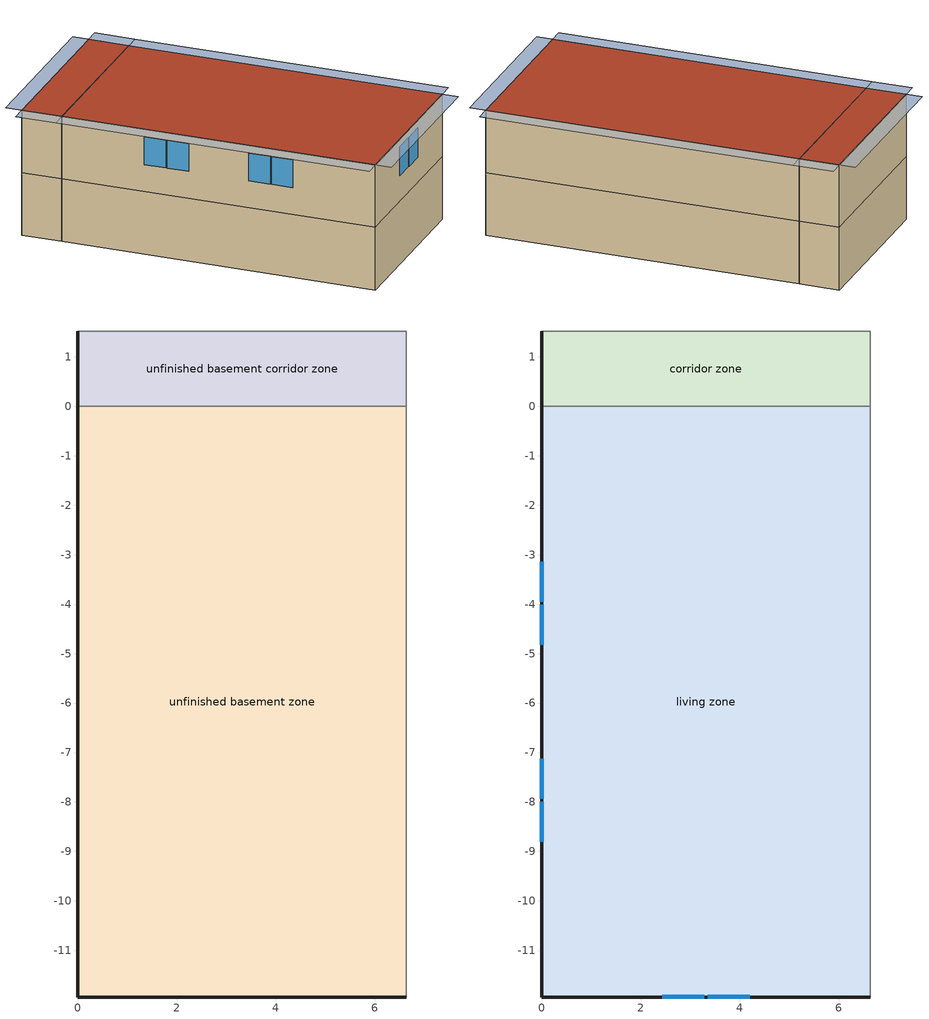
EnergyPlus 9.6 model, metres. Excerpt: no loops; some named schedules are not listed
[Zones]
unfinished basement corridor zone
 floor foundation (FloorFndGrndUnfinB): 0,0 0,1.52 6.64,1.52 6.64,0 z-2.44
 wall foundation (WallFndGrndUnfinB): 0,1.52 0,0 z-2.44:0
 wall adiabatic (WallFndGrndUnfinB): 6.64,0 6.64,1.52 0,1.52 z-2.44:0
 wall to unfinished basement zone (WallIntUnfinUninsUnfin Reversed): 0,0 6.64,0 z-2.44:0
unfinished basement zone
 floor foundation (FloorFndGrndUnfinB 1): 0,-11.94 0,0 6.64,0 6.64,-11.94 z-2.44
 wall foundation (WallFndGrndUnfinB 1): 0,0 0,-11.94 6.64,-11.94 z-2.44:0
 wall adiabatic (WallFndGrndUnfinB 1): 6.64,-11.94 6.64,0 z-2.44:0
corridor zone
 floor to unfinished basement corridor zone (FloorUnfinUninsUnfin): 0,0 0,1.52 6.64,1.52 6.64,0 z0
 wall outside (WallExtUninsUnfin): 0,1.52 0,0 z0:2.44
 wall adiabatic (WallIntUnfinUninsUnfin): 0,0 6.64,0 6.64,1.52 0,1.52 z0:2.44
 roof outside (RoofUnfinUninsExt 1): 6.64,0 6.64,1.52 0,1.52 0,0 z2.44
living zone
 floor to unfinished basement zone (FloorUnfinBInsFin Reversed): 0,-11.94 0,0 6.64,0 6.64,-11.94 z0
 wall outside (WallExtInsFin): 0,0 0,-11.94 6.64,-11.94 z0:2.44
 wall adiabatic (WallIntFinUninsFin): 6.64,-11.94 6.64,0 0,0 z0:2.44
 window (WindowConstruction): 0,-3.14 0,-3.95 / 0,-4.01 0,-4.82 / 0,-7.12 0,-7.93 / 0,-7.99 0,-8.8 z1.05:2.13; 2.43,-11.94 3.29,-11.94 / 3.35,-11.94 4.2,-11.94 z1:2.13
 roof outside (RoofFinInsExt): 6.64,-11.94 6.64,0 0,0 0,-11.94 z2.44
shading: 0,-3.14 0,-3.95 / 0,-4.01 0,-4.82 / 0,-7.12 0,-7.93 / 0,-7.99 0,-8.8 z1.05:2.13; 2.43,-11.94 3.29,-11.94 / 3.35,-11.94 4.2,-11.94 z1:2.13; 7.24,0 7.24,1.52 6.64,1.52 6.64,0 z2.44; 6.64,2.13 0,2.13 0,1.52 6.64,1.52 z2.44; -0.61,1.52 -0.61,0 0,0 0,1.52 z2.44; 0,-12.55 6.64,-12.55 6.64,-11.94 0,-11.94 z2.44; 7.24,-11.94 7.24,0 6.64,0 6.64,-11.94 z2.44; -0.61,0 -0.61,-11.94 0,-11.94 0,0 z2.44
[Building]
Building 1: North Axis {deg}=0; Terrain=Suburbs
[Site:Location]
Denver-Aurora-Buckley AFB: Latitude {deg}=39.72; Longitude {deg}=-104.75; Time Zone {hr}=-7; Elevation {m}=1726
[Site:GroundTemperature:Deep]
7.70297, 7.70297, 7.70297, 7.70297, 7.70297, 7.70297, 7.70297, 7.70297, 7.70297, 7.70297, 7.70297, 7.70297
[Site:WaterMainsTemperature]
Calculation Method=Correlation; Annual Average Outdoor Air Temperature {C}=7.70297; Maximum Difference In Monthly Average Outdoor Air Temperatures {deltaC}=25.2455
[Material] Roughness=Rough
Name | Thickness {m} | Conductivity {W/m-K} | Density {kg/m3} | Specific Heat {J/kg-K} | Thermal Absorptance | Solar Absorptance | Visible Absorptance
Composition Shingles | 0.009525 | 0.162714 | 1121.4 | 1465.45 | 0.91 | 0.85 | 0.85
Concrete 4.0 in. | 0.1016 | 1.803125 | 2242.8 | 837.4 | 0.9 | 0.7 | 0.7
Concrete 8.0 in. | 0.2032 | 1.803125 | 2242.8 | 837.4 | 0.9 | 0.7 | 0.7
Drywall 0.5 in. | 0.0127 | 0.160291 | 801 | 837.4 | 0.9 | 0.5 | 0.1
Floor Covering | 0.0127 | 0.0433444 | 54.468 | 1339.84 | 0.9 | 0.9 | 0.7
FloorFinStudAndAirFloor | 0.1397 | 0.606274 | 67.691 | 1210.98 | 0.82 | 0.3 | 0.3
FloorIns | 0.23495 | 2.59817 | 67.691 | 1210.98 | 0.82 | 0.3 | 0.3
res furniture material unfinished basement corridor space | 0.1524 | 0.115458 | 640.8 | 1214.23 | 0.9 | 0.6 | 0.1
RoofIns | 0.23495 | 0.0489064 | 78.34581 | 1123.46 | 0.91 | 0.85 | 0.91
RoofSheathing | 0.01905 | 0.115458 | 512.64 | 1214.23 | 0.82 | 0.3 | 0.3
RoofStudAndAirRoof 1 | 0.23495 | 9.59352 | 37.0049 | 1207.88 | 0.91 | 0.85 | 0.91
WallSheathing | 0.0127 | 0.115458 | 512.64 | 1214.23 | 0.82 | 0.3 | 0.3
WallStudAndCavity | 0.0889 | 0.329206 | 129.063 | 1212.76 | 0.92 | 0.75 | 0.92
WallStudAndCavity 1 | 0.0889 | 0.384544 | 83.0341 | 1211.67 | 0.92 | 0.75 | 0.92
WallStudAndCavity 2 | 0.0889 | 0.386319 | 83.0341 | 1211.67 | 0.92 | 0.75 | 0.92
WallStudAndCavity 3 | 0.0889 | 0.391446 | 83.0341 | 1211.67 | 0.92 | 0.75 | 0.92
WallStudAndCavity 4 | 0.0889 | 0.397942 | 83.0341 | 1211.67 | 0.82 | 0.3 | 0.3
Wood Floor | 0.015875 | 0.115458 | 544.68 | 1214.23 | 0.9 | 0.7 | 0.7
Wood&#44 Medium/Dark | 0.0254 | 0.102417 | 544.68 | 1172.36 | 0.92 | 0.75 | 0.75
[WindowMaterial:SimpleGlazingSystem]
WindowMaterial: U-Factor {W/m2-K}=4.76952; Solar Heat Gain Coefficient=0.63
[Construction]
FloorFndGrndUnfinB; FloorFndGrndUnfinB 1: Concrete 4.0 in.
FloorUnfinBInsFin Reversed: Floor Covering, Wood Floor, RoofSheathing, FloorIns
FloorUnfinUninsUnfin: FloorFinStudAndAirFloor, RoofSheathing
res furniture construction living space; res furniture construction unfinished basement corridor space; res furniture construction unfinished basement space: res furniture material unfinished basement corridor space
RoofFinInsExt: Composition Shingles, RoofSheathing, RoofIns, Drywall 0.5 in.
RoofUnfinUninsExt 1: Composition Shingles, RoofSheathing, RoofStudAndAirRoof 1
WallExtInsFin: Wood&#44 Medium/Dark, WallSheathing, WallStudAndCavity, Drywall 0.5 in.
WallExtUninsUnfin: Wood&#44 Medium/Dark, WallSheathing, WallStudAndCavity 1
WallFndGrndUnfinB; WallFndGrndUnfinB 1: Concrete 8.0 in., Drywall 0.5 in.
WallIntFinUninsFin: Wood&#44 Medium/Dark, WallStudAndCavity 2, Drywall 0.5 in.
WallIntFinUninsFin 1: WallStudAndCavity 4, Drywall 0.5 in.
WallIntUnfinUninsUnfin: Wood&#44 Medium/Dark, WallStudAndCavity 3
WallIntUnfinUninsUnfin Reversed: WallStudAndCavity 3, Wood&#44 Medium/Dark
WindowConstruction: WindowMaterial
[Zone] Multiplier=1; Part of Total Floor Area=Yes
corridor zone; living zone; unfinished basement corridor zone; unfinished basement zone
[InternalMass]
Name | Construction | Zone or ZoneList | Surface Area {m2}
living space Partition | WallIntFinUninsFin 1 | living zone | 79.2463
res furniture mass living space | res furniture construction living space | living zone | 31.6985
res furniture mass unfinished basement corridor space | res furniture construction unfinished basement corridor space | unfinished basement corridor zone | 4.04481
res furniture mass unfinished basement space | res furniture construction unfinished basement space | unfinished basement zone | 31.6985
[Foundation:Kiva] Wall Height Above Grade {m}=0.2032; Wall Depth Below Slab {m}=0.2032
Foundation Kiva 1; Foundation Kiva 2
[Foundation:Kiva:Settings]
Soil Conductivity {W/m-K}=1.731; Soil Density {kg/m3}=1842.3; Soil Specific Heat {J/kg-K}=418.7; Ground Solar Absorptivity=0.9; Ground Thermal Absorptivity=0.9; Ground Surface Roughness {m}=0.03; Far-Field Width {m}=40; Deep-Ground Boundary Condition=ZeroFlux; Deep-Ground Depth {m}=40; Minimum Cell Dimension {m}=0.02; Maximum Cell Growth Coefficient=1.5; Simulation Timestep=Hourly
[SurfaceProperty:ExposedFoundationPerimeter] Exposed Perimeter Calculation Method=TotalExposedPerimeter
Name | Total Exposed Perimeter {m}
Surface 13 | 1.524
Surface 19 | 18.5785
[People]
res occupants|living space: Zone or ZoneList or Space or SpaceList=living zone; Number of People Schedule=occupants; Number of People Calculation Method=People; Number of People=2; Fraction Radiant=0.319734; Sensible Heat Fraction=0.573; Activity Level Schedule=res occupants activity schedule; Carbon Dioxide Generation Rate {m3/s-W}=0; Enable ASHRAE 55 Comfort Warnings=No; Mean Radiant Temperature Calculation Type=ZoneAveraged
[Lights]
res lighting interior living space: Zone or ZoneList or Space or SpaceList=living zone; Schedule=lighting_interior; Design Level Calculation Method=LightingLevel; Lighting Level {W}=168.238; Return Air Fraction=0; Fraction Radiant=0.6; Fraction Visible=0.2; Fraction Replaceable=1
[ElectricEquipment] Zone or ZoneList or Space or SpaceList=living zone; Design Level Calculation Method=EquipmentLevel
Name | Schedule | Design Level {W} | Fraction Latent | Fraction Radiant | Fraction Lost
res cd electric | clothes_dryer | 4472.76 | 0.05 | 0.09 | 0.8
res ceil fan | ceiling_fan | 0 | 0 | 0.558 | 0
res cw | clothes_washer_power | 272.207 | 0 | 0.48 | 0.2
res infil_1 bath fan; res infil_1 house fan; res infil_1 range fan | Always On Discrete | 0 | 0 | 0 | 1
res misc plug loads|living space | plug_loads | 380.027 | 0.021 | 0.558 | 0.049
res range electric | cooking_range | 980.785 | 0.3 | 0.24 | 0.3
res refrig | res refrig schedule | 65.0889 | 0 | 0 | 0
[OtherEquipment] Fuel Type=None; Zone or ZoneList or Space or SpaceList=living zone; Design Level Calculation Method=EquipmentLevel; Fraction Radiant=0; Fraction Lost=0
Name | Schedule | Design Level {W} | Fraction Latent
res bath | baths | 2342.95 | 0
res hot water distribution | showers | 2465.33 | 0
res shower | showers | 1517.43 | 0.487079
res sink | sinks | 263.443 | 0.311852
[ZoneInfiltration:DesignFlowRate] Schedule=Always On Discrete
Name | Zone or ZoneList | Design Flow Rate Calculation Method | Design Flow Rate {m3/s} | Air Changes per Hour {1/hr} | Constant Term Coefficient | Temperature Term Coefficient | Velocity Term Coefficient | Velocity Squared Term Coefficient
res infil_1 flow; res nv_1 flow | living zone | Flow/Zone | 0
res infil|unfinished basement corridor space | unfinished basement corridor zone | AirChanges/Hour |  | 0.1 | 1 | 0 | 0 | 0
res infil|unfinished basement space | unfinished basement zone | AirChanges/Hour |  | 0.1 | 1 | 0 | 0 | 0
[Exterior:Lights]
res lighting exterior: Schedule=lighting_exterior; Design Level {W}=8.72005
[ZoneControl:Thermostat]
living zone Thermostat: Zone or ZoneList=living zone; Control Type Schedule=living zone Thermostat Schedule; Control 1=living zone temperature setpoint; Temperature Difference Between Cutout And Setpoint {deltaC}=0
[ThermostatSetpoint:DualSetpoint]
living zone temperature setpoint: Heating Setpoint Temperature Schedule=heating_sch; Cooling Setpoint Temperature Schedule=cooling_sch
[ZoneHVAC:Baseboard:Convective:Electric]
res bb living zone convective electric: Availability Schedule=Always On Discrete; Heating Design Capacity {W}=9779.92; Efficiency=1
[Zone equipment]
living zone: res bb living zone convective electric
[EnergyManagementSystem:Sensor]
Name | Output:Variable or Output:Meter Index Key | Output:Variable or Output:Meter
res_af_1_tin_s | living zone | Zone Mean Air Temperature
res_af_1_tt_s | living zone | Zone Outdoor Air Drybulb Temperature
res_af_vw_s |  | Site Wind Speed
res_infil_1_bath_sch_s | res mv_1 bath exhaust schedule | Schedule Value
res_infil_1_dryer_sch_s | clothes_dryer_exhaust | Schedule Value
res_infil_1_range_sch_s | res mv_1 range exhaust schedule | Schedule Value
res_infil_1_wh_sch_s | Always On Discrete | Schedule Value
res_nv_1_nva_s | res nv_1 avail schedule | Schedule Value
res_nv_1_sp_s | res nv_1 temp schedule | Schedule Value
res_nv_pb_s |  | Site Outdoor Air Barometric Pressure
res_nv_wt_s |  | Site Outdoor Air Humidity Ratio
res_shower_mixsp | fixtures temperature schedule | Schedule Value
[EnergyManagementSystem:Actuator]
Name | Actuated Component Unique | Actuated Component Type | Actuated Component Control Type
res_infil_1_bath_fan_act | res infil_1 bath fan | ElectricEquipment | Electricity Rate
res_infil_1_flow_act | res infil_1 flow | Zone Infiltration | Air Exchange Flow Rate
res_infil_1_house_fan_act | res infil_1 house fan | ElectricEquipment | Electricity Rate
res_infil_1_range_fan_act | res infil_1 range fan | ElectricEquipment | Electricity Rate
res_nv_1_flow_act | res nv_1 flow | Zone Infiltration | Air Exchange Flow Rate
[EnergyManagementSystem:ProgramCallingManager]
res af_1 program calling manager: BeginTimestepBeforePredictor; res_infil_1_program; res_nv_1_program
res shower sag: EndOfSystemTimestepAfterHVACReporting; res_shower_sag
[EnergyManagementSystem:Program]
res_infil_1_program: Set p_m = 0.14; Set p_s = 0.22; Set s_m = 270; Set s_s = 370; Set z_m = 9.99744; Set z_s = 2.4384; Set f_t = (((s_m/z_m)^p_m)*((z_s/s_s)^p_s)); Set Tdiff = res_af_1_tin_s-res_af_1_tt_s; Set dT = @Abs Tdiff; Set c = 0.1044; Set Cs = 0.0605; Set Cw = 0.1496; Set n = 0.65; Set sft = (f_t*0.7000000000000001); Set temp1 = ((c*Cw)*((sft*res_af_vw_s)^(2*n)))^2; Set Qn = (((c*Cs*(dT^n))^2)+temp1)^0.5; Set Tdiff = res_af_1_tin_s-res_af_1_tt_s; Set QWHV = res_infil_1_wh_sch_s*0.0; Set Qrange = res_infil_1_range_sch_s*0.0472; Set Qdryer = res_infil_1_dryer_sch_s*0.0472; Set Qbath = res_infil_1_bath_sch_s*0.0236; Set QductsOut = 0; Set QductsIn = 0; Set Qout = Qrange+Qbath+Qdryer+QductsOut; Set Qin = QWHV+QductsIn; Set faneff_wh = 1; Set res_infil_1_house_fan_act = (QWHV*300)/faneff_wh*0; Set faneff_sp = 0.4719474432000001; Set res_infil_1_range_fan_act = (Qrange*300)/faneff_sp; Set res_infil_1_bath_fan_act = (Qbath*300)/faneff_sp; Set Qfan = (@Max Qout Qin); If Qfan > 0; Set Qavg = ((Qout + Qin) / 2.0); If ((@Abs (Qout - Qavg)) / Qavg) <= 0.1; Set phi = 1; Else; Set phi = (Qn / (Qn + Qfan)); EndIf; Set Qinf_adj = phi * Qn; Else; Set Qinf_adj = Qn; EndIf; Set res_infil_1_flow_act = Qfan + Qinf_adj
res_nv_1_program: Set Tdiff = res_af_1_tin_s-res_af_1_tt_s; Set dT = (@Abs Tdiff); Set pt = (@RhFnTdbWPb res_af_1_tt_s res_nv_wt_s res_nv_pb_s); Set NVA = 2152.7452452146945; Set Cs = 8.963020389461627e-05; Set Cw = 6.158219665777789e-05; Set MNV = 1.0735231174656006; Set MHR = 0.0115; Set MRH = 0.7; Set temp1 = (res_nv_1_nva_s*NVA); Set SGNV = temp1*((((Cs*dT)+(Cw*(res_af_vw_s^2)))^0.5)/1000); If (res_nv_wt_s<MHR) && (pt<MRH) && (res_af_1_tin_s>res_nv_1_sp_s); Set temp2 = (res_af_1_tin_s-res_nv_1_sp_s); Set NVadj1 = temp2/(res_af_1_tin_s-res_af_1_tt_s); Set NVadj2 = (@Min NVadj1 1); Set NVadj3 = (@Max NVadj2 0); Set NVadj = SGNV*NVadj3; Set res_nv_1_flow_act = (@Min NVadj MNV); Else; Set res_nv_1_flow_act = 0; EndIf
res_shower_sag: If res_shower_vol > 0; Set ShowerTime=SystemTimeStep; Else; Set ShowerTime=0; EndIf; If (res_shower_vol > 0) && (res_shower_mixsp > res_shower_tout); Set ShowerSag=SystemTimeStep; Set ShowerE=res_shower_vol*4141170*(res_shower_mixsp-res_shower_tout); Else; Set ShowerSag=0; Set ShowerE=0; EndIf
[EnergyManagementSystem:OutputVariable] Type of Data in Variable=Summed; Update Frequency=SystemTimestep; EMS Program or Subroutine=res_shower_sag
Name | EMS Variable | Units
Shower Draw Time|unit 1 | ShowerTime | hr
Unmet Shower Energy|unit 1 | ShowerE | J
Unmet Shower Time|unit 1 | ShowerSag | hr
[Schedule:Day:Interval]
res refrig schedule allday1; res refrig schedule allday12: No, 01:00, 0.610949, 02:00, 0.595675, 03:00, 0.580401, 04:00, 0.565128, 06:00, 0.549854, 07:00, 0.580401, 08:00, 0.610949, 10:00, 0.626223, 12:00, 0.610949, 15:00, 0.641496, 16:00, 0.626223, 17:00, 0.672044, 18:00, 0.733139, 19:00, 0.763686, 20:00, 0.733139, 21:00, 0.717865, 22:00, 0.702591, 23:00, 0.672044, 24:00, 0.626223
res refrig schedule allday2: No, 01:00, 0.609489, 02:00, 0.594252, 03:00, 0.579015, 04:00, 0.563777, 06:00, 0.54854, 07:00, 0.579015, 08:00, 0.609489, 10:00, 0.624726, 12:00, 0.609489, 15:00, 0.639964, 16:00, 0.624726, 17:00, 0.670438, 18:00, 0.731387, 19:00, 0.761861, 20:00, 0.731387, 21:00, 0.71615, 22:00, 0.700912, 23:00, 0.670438, 24:00, 0.624726
res refrig schedule allday3; res refrig schedule allday4; res refrig schedule allday5: No, 01:00, 0.791241, 02:00, 0.77146, 03:00, 0.751679, 04:00, 0.731898, 06:00, 0.712117, 07:00, 0.751679, 08:00, 0.791241, 10:00, 0.811022, 12:00, 0.791241, 15:00, 0.830803, 16:00, 0.811022, 17:00, 0.870365, 18:00, 0.949489, 19:00, 0.989051, 20:00, 0.949489, 21:00, 0.929708, 22:00, 0.909927, 23:00, 0.870365, 24:00, 0.811022
res refrig schedule allday6; res refrig schedule allday7; res refrig schedule allday8; res refrig schedule allday9: No, 01:00, 0.8, 02:00, 0.78, 03:00, 0.76, 04:00, 0.74, 06:00, 0.72, 07:00, 0.76, 08:00, 0.8, 10:00, 0.82, 12:00, 0.8, 15:00, 0.84, 16:00, 0.82, 17:00, 0.88, 18:00, 0.96, 19:00, 1, 20:00, 0.96, 21:00, 0.94, 22:00, 0.92, 23:00, 0.88, 24:00, 0.82
res refrig schedule allday10: No, 01:00, 0.679562, 02:00, 0.662573, 03:00, 0.645584, 04:00, 0.628595, 06:00, 0.611606, 07:00, 0.645584, 08:00, 0.679562, 10:00, 0.696551, 12:00, 0.679562, 15:00, 0.71354, 16:00, 0.696551, 17:00, 0.747518, 18:00, 0.815474, 19:00, 0.849453, 20:00, 0.815474, 21:00, 0.798485, 22:00, 0.781496, 23:00, 0.747518, 24:00, 0.696551
res refrig schedule allday11: No, 01:00, 0.675182, 02:00, 0.658303, 03:00, 0.641423, 04:00, 0.624544, 06:00, 0.607664, 07:00, 0.641423, 08:00, 0.675182, 10:00, 0.692062, 12:00, 0.675182, 15:00, 0.708942, 16:00, 0.692062, 17:00, 0.742701, 18:00, 0.810219, 19:00, 0.843978, 20:00, 0.810219, 21:00, 0.793339, 22:00, 0.77646, 23:00, 0.742701, 24:00, 0.692062
Schedule Day 8; res refrig schedule winter design: No, 24:00, 0
res refrig schedule summer design: No, 24:00, 1
[Schedule:Week:Daily]
res refrig schedule Week Rule - Jan1-Jan28: res refrig schedule allday1, res refrig schedule allday1, res refrig schedule allday1, res refrig schedule allday1, res refrig schedule allday1, res refrig schedule allday1, res refrig schedule allday1, Schedule Day 8, res refrig schedule summer design, res refrig schedule winter design, Schedule Day 8, Schedule Day 8
res refrig schedule Week Rule - Jan29-Feb4: res refrig schedule allday1, res refrig schedule allday1, res refrig schedule allday1, res refrig schedule allday2, res refrig schedule allday2, res refrig schedule allday2, res refrig schedule allday2, Schedule Day 8, res refrig schedule summer design, res refrig schedule winter design, Schedule Day 8, Schedule Day 8
res refrig schedule Week Rule - Feb5-Feb25: res refrig schedule allday2, res refrig schedule allday2, res refrig schedule allday2, res refrig schedule allday2, res refrig schedule allday2, res refrig schedule allday2, res refrig schedule allday2, Schedule Day 8, res refrig schedule summer design, res refrig schedule winter design, Schedule Day 8, Schedule Day 8
res refrig schedule Week Rule - Feb26-Mar4: res refrig schedule allday2, res refrig schedule allday2, res refrig schedule allday2, res refrig schedule allday3, res refrig schedule allday3, res refrig schedule allday3, res refrig schedule allday3, Schedule Day 8, res refrig schedule summer design, res refrig schedule winter design, Schedule Day 8, Schedule Day 8
res refrig schedule Week Rule - Mar5-Mar25: res refrig schedule allday3, res refrig schedule allday3, res refrig schedule allday3, res refrig schedule allday3, res refrig schedule allday3, res refrig schedule allday3, res refrig schedule allday3, Schedule Day 8, res refrig schedule summer design, res refrig schedule winter design, Schedule Day 8, Schedule Day 8
res refrig schedule Week Rule - Mar26-Apr1: res refrig schedule allday3, res refrig schedule allday3, res refrig schedule allday3, res refrig schedule allday3, res refrig schedule allday3, res refrig schedule allday3, res refrig schedule allday4, Schedule Day 8, res refrig schedule summer design, res refrig schedule winter design, Schedule Day 8, Schedule Day 8
res refrig schedule Week Rule - Apr2-Apr29: res refrig schedule allday4, res refrig schedule allday4, res refrig schedule allday4, res refrig schedule allday4, res refrig schedule allday4, res refrig schedule allday4, res refrig schedule allday4, Schedule Day 8, res refrig schedule summer design, res refrig schedule winter design, Schedule Day 8, Schedule Day 8
res refrig schedule Week Rule - Apr30-May6: res refrig schedule allday4, res refrig schedule allday5, res refrig schedule allday5, res refrig schedule allday5, res refrig schedule allday5, res refrig schedule allday5, res refrig schedule allday5, Schedule Day 8, res refrig schedule summer design, res refrig schedule winter design, Schedule Day 8, Schedule Day 8
res refrig schedule Week Rule - May7-May27: res refrig schedule allday5, res refrig schedule allday5, res refrig schedule allday5, res refrig schedule allday5, res refrig schedule allday5, res refrig schedule allday5, res refrig schedule allday5, Schedule Day 8, res refrig schedule summer design, res refrig schedule winter design, Schedule Day 8, Schedule Day 8
res refrig schedule Week Rule - May28-Jun3: res refrig schedule allday5, res refrig schedule allday5, res refrig schedule allday5, res refrig schedule allday5, res refrig schedule allday6, res refrig schedule allday6, res refrig schedule allday6, Schedule Day 8, res refrig schedule summer design, res refrig schedule winter design, Schedule Day 8, Schedule Day 8
res refrig schedule Week Rule - Jun4-Jun24: res refrig schedule allday6, res refrig schedule allday6, res refrig schedule allday6, res refrig schedule allday6, res refrig schedule allday6, res refrig schedule allday6, res refrig schedule allday6, Schedule Day 8, res refrig schedule summer design, res refrig schedule winter design, Schedule Day 8, Schedule Day 8
res refrig schedule Week Rule - Jun25-Jul1: res refrig schedule allday6, res refrig schedule allday6, res refrig schedule allday6, res refrig schedule allday6, res refrig schedule allday6, res refrig schedule allday6, res refrig schedule allday7, Schedule Day 8, res refrig schedule summer design, res refrig schedule winter design, Schedule Day 8, Schedule Day 8
res refrig schedule Week Rule - Jul2-Jul29: res refrig schedule allday7, res refrig schedule allday7, res refrig schedule allday7, res refrig schedule allday7, res refrig schedule allday7, res refrig schedule allday7, res refrig schedule allday7, Schedule Day 8, res refrig schedule summer design, res refrig schedule winter design, Schedule Day 8, Schedule Day 8
res refrig schedule Week Rule - Jul30-Aug5: res refrig schedule allday7, res refrig schedule allday7, res refrig schedule allday8, res refrig schedule allday8, res refrig schedule allday8, res refrig schedule allday8, res refrig schedule allday8, Schedule Day 8, res refrig schedule summer design, res refrig schedule winter design, Schedule Day 8, Schedule Day 8
res refrig schedule Week Rule - Aug6-Aug26: res refrig schedule allday8, res refrig schedule allday8, res refrig schedule allday8, res refrig schedule allday8, res refrig schedule allday8, res refrig schedule allday8, res refrig schedule allday8, Schedule Day 8, res refrig schedule summer design, res refrig schedule winter design, Schedule Day 8, Schedule Day 8
res refrig schedule Week Rule - Aug27-Sep2: res refrig schedule allday8, res refrig schedule allday8, res refrig schedule allday8, res refrig schedule allday8, res refrig schedule allday8, res refrig schedule allday9, res refrig schedule allday9, Schedule Day 8, res refrig schedule summer design, res refrig schedule winter design, Schedule Day 8, Schedule Day 8
res refrig schedule Week Rule - Sep3-Sep30: res refrig schedule allday9, res refrig schedule allday9, res refrig schedule allday9, res refrig schedule allday9, res refrig schedule allday9, res refrig schedule allday9, res refrig schedule allday9, Schedule Day 8, res refrig schedule summer design, res refrig schedule winter design, Schedule Day 8, Schedule Day 8
res refrig schedule Week Rule - Oct1-Oct28: res refrig schedule allday10, res refrig schedule allday10, res refrig schedule allday10, res refrig schedule allday10, res refrig schedule allday10, res refrig schedule allday10, res refrig schedule allday10, Schedule Day 8, res refrig schedule summer design, res refrig schedule winter design, Schedule Day 8, Schedule Day 8
res refrig schedule Week Rule - Oct29-Nov4: res refrig schedule allday10, res refrig schedule allday10, res refrig schedule allday10, res refrig schedule allday11, res refrig schedule allday11, res refrig schedule allday11, res refrig schedule allday11, Schedule Day 8, res refrig schedule summer design, res refrig schedule winter design, Schedule Day 8, Schedule Day 8
res refrig schedule Week Rule - Nov5-Nov25: res refrig schedule allday11, res refrig schedule allday11, res refrig schedule allday11, res refrig schedule allday11, res refrig schedule allday11, res refrig schedule allday11, res refrig schedule allday11, Schedule Day 8, res refrig schedule summer design, res refrig schedule winter design, Schedule Day 8, Schedule Day 8
res refrig schedule Week Rule - Nov26-Dec2: res refrig schedule allday11, res refrig schedule allday11, res refrig schedule allday11, res refrig schedule allday11, res refrig schedule allday11, res refrig schedule allday12, res refrig schedule allday12, Schedule Day 8, res refrig schedule summer design, res refrig schedule winter design, Schedule Day 8, Schedule Day 8
res refrig schedule Week Rule - Dec3-Dec31: res refrig schedule allday12, res refrig schedule allday12, res refrig schedule allday12, res refrig schedule allday12, res refrig schedule allday12, res refrig schedule allday12, res refrig schedule allday12, Schedule Day 8, res refrig schedule summer design, res refrig schedule winter design, Schedule Day 8, Schedule Day 8
res mv_1 bath exhaust schedule Week Rule - Jan1-Jan28: res mv_1 bath exhaust schedule allday1, res mv_1 bath exhaust schedule allday1, res mv_1 bath exhaust schedule allday1, res mv_1 bath exhaust schedule allday1, res mv_1 bath exhaust schedule allday1, res mv_1 bath exhaust schedule allday1, res mv_1 bath exhaust schedule allday1, Schedule Day 16, res mv_1 bath exhaust schedule summer design, res mv_1 bath exhaust schedule winter design, Schedule Day 16, Schedule Day 16
res mv_1 bath exhaust schedule Week Rule - Jan29-Feb4: res mv_1 bath exhaust schedule allday1, res mv_1 bath exhaust schedule allday1, res mv_1 bath exhaust schedule allday1, res mv_1 bath exhaust schedule allday2, res mv_1 bath exhaust schedule allday2, res mv_1 bath exhaust schedule allday2, res mv_1 bath exhaust schedule allday2, Schedule Day 16, res mv_1 bath exhaust schedule summer design, res mv_1 bath exhaust schedule winter design, Schedule Day 16, Schedule Day 16
res mv_1 bath exhaust schedule Week Rule - Feb5-Feb25: res mv_1 bath exhaust schedule allday2, res mv_1 bath exhaust schedule allday2, res mv_1 bath exhaust schedule allday2, res mv_1 bath exhaust schedule allday2, res mv_1 bath exhaust schedule allday2, res mv_1 bath exhaust schedule allday2, res mv_1 bath exhaust schedule allday2, Schedule Day 16, res mv_1 bath exhaust schedule summer design, res mv_1 bath exhaust schedule winter design, Schedule Day 16, Schedule Day 16
res mv_1 bath exhaust schedule Week Rule - Feb26-Mar4: res mv_1 bath exhaust schedule allday2, res mv_1 bath exhaust schedule allday2, res mv_1 bath exhaust schedule allday2, res mv_1 bath exhaust schedule allday3, res mv_1 bath exhaust schedule allday3, res mv_1 bath exhaust schedule allday3, res mv_1 bath exhaust schedule allday3, Schedule Day 16, res mv_1 bath exhaust schedule summer design, res mv_1 bath exhaust schedule winter design, Schedule Day 16, Schedule Day 16
res mv_1 bath exhaust schedule Week Rule - Mar5-Mar25: res mv_1 bath exhaust schedule allday3, res mv_1 bath exhaust schedule allday3, res mv_1 bath exhaust schedule allday3, res mv_1 bath exhaust schedule allday3, res mv_1 bath exhaust schedule allday3, res mv_1 bath exhaust schedule allday3, res mv_1 bath exhaust schedule allday3, Schedule Day 16, res mv_1 bath exhaust schedule summer design, res mv_1 bath exhaust schedule winter design, Schedule Day 16, Schedule Day 16
res mv_1 bath exhaust schedule Week Rule - Mar26-Apr1: res mv_1 bath exhaust schedule allday3, res mv_1 bath exhaust schedule allday3, res mv_1 bath exhaust schedule allday3, res mv_1 bath exhaust schedule allday3, res mv_1 bath exhaust schedule allday3, res mv_1 bath exhaust schedule allday3, res mv_1 bath exhaust schedule allday4, Schedule Day 16, res mv_1 bath exhaust schedule summer design, res mv_1 bath exhaust schedule winter design, Schedule Day 16, Schedule Day 16
res mv_1 bath exhaust schedule Week Rule - Apr2-Apr29: res mv_1 bath exhaust schedule allday4, res mv_1 bath exhaust schedule allday4, res mv_1 bath exhaust schedule allday4, res mv_1 bath exhaust schedule allday4, res mv_1 bath exhaust schedule allday4, res mv_1 bath exhaust schedule allday4, res mv_1 bath exhaust schedule allday4, Schedule Day 16, res mv_1 bath exhaust schedule summer design, res mv_1 bath exhaust schedule winter design, Schedule Day 16, Schedule Day 16
res mv_1 bath exhaust schedule Week Rule - Apr30-May6: res mv_1 bath exhaust schedule allday4, res mv_1 bath exhaust schedule allday5, res mv_1 bath exhaust schedule allday5, res mv_1 bath exhaust schedule allday5, res mv_1 bath exhaust schedule allday5, res mv_1 bath exhaust schedule allday5, res mv_1 bath exhaust schedule allday5, Schedule Day 16, res mv_1 bath exhaust schedule summer design, res mv_1 bath exhaust schedule winter design, Schedule Day 16, Schedule Day 16
res mv_1 bath exhaust schedule Week Rule - May7-May27: res mv_1 bath exhaust schedule allday5, res mv_1 bath exhaust schedule allday5, res mv_1 bath exhaust schedule allday5, res mv_1 bath exhaust schedule allday5, res mv_1 bath exhaust schedule allday5, res mv_1 bath exhaust schedule allday5, res mv_1 bath exhaust schedule allday5, Schedule Day 16, res mv_1 bath exhaust schedule summer design, res mv_1 bath exhaust schedule winter design, Schedule Day 16, Schedule Day 16
res mv_1 bath exhaust schedule Week Rule - May28-Jun3: res mv_1 bath exhaust schedule allday5, res mv_1 bath exhaust schedule allday5, res mv_1 bath exhaust schedule allday5, res mv_1 bath exhaust schedule allday5, res mv_1 bath exhaust schedule allday6, res mv_1 bath exhaust schedule allday6, res mv_1 bath exhaust schedule allday6, Schedule Day 16, res mv_1 bath exhaust schedule summer design, res mv_1 bath exhaust schedule winter design, Schedule Day 16, Schedule Day 16
res mv_1 bath exhaust schedule Week Rule - Jun4-Jun24: res mv_1 bath exhaust schedule allday6, res mv_1 bath exhaust schedule allday6, res mv_1 bath exhaust schedule allday6, res mv_1 bath exhaust schedule allday6, res mv_1 bath exhaust schedule allday6, res mv_1 bath exhaust schedule allday6, res mv_1 bath exhaust schedule allday6, Schedule Day 16, res mv_1 bath exhaust schedule summer design, res mv_1 bath exhaust schedule winter design, Schedule Day 16, Schedule Day 16
res mv_1 bath exhaust schedule Week Rule - Jun25-Jul1: res mv_1 bath exhaust schedule allday6, res mv_1 bath exhaust schedule allday6, res mv_1 bath exhaust schedule allday6, res mv_1 bath exhaust schedule allday6, res mv_1 bath exhaust schedule allday6, res mv_1 bath exhaust schedule allday6, res mv_1 bath exhaust schedule allday7, Schedule Day 16, res mv_1 bath exhaust schedule summer design, res mv_1 bath exhaust schedule winter design, Schedule Day 16, Schedule Day 16
res mv_1 bath exhaust schedule Week Rule - Jul2-Jul29: res mv_1 bath exhaust schedule allday7, res mv_1 bath exhaust schedule allday7, res mv_1 bath exhaust schedule allday7, res mv_1 bath exhaust schedule allday7, res mv_1 bath exhaust schedule allday7, res mv_1 bath exhaust schedule allday7, res mv_1 bath exhaust schedule allday7, Schedule Day 16, res mv_1 bath exhaust schedule summer design, res mv_1 bath exhaust schedule winter design, Schedule Day 16, Schedule Day 16
res mv_1 bath exhaust schedule Week Rule - Jul30-Aug5: res mv_1 bath exhaust schedule allday7, res mv_1 bath exhaust schedule allday7, res mv_1 bath exhaust schedule allday8, res mv_1 bath exhaust schedule allday8, res mv_1 bath exhaust schedule allday8, res mv_1 bath exhaust schedule allday8, res mv_1 bath exhaust schedule allday8, Schedule Day 16, res mv_1 bath exhaust schedule summer design, res mv_1 bath exhaust schedule winter design, Schedule Day 16, Schedule Day 16
res mv_1 bath exhaust schedule Week Rule - Aug6-Aug26: res mv_1 bath exhaust schedule allday8, res mv_1 bath exhaust schedule allday8, res mv_1 bath exhaust schedule allday8, res mv_1 bath exhaust schedule allday8, res mv_1 bath exhaust schedule allday8, res mv_1 bath exhaust schedule allday8, res mv_1 bath exhaust schedule allday8, Schedule Day 16, res mv_1 bath exhaust schedule summer design, res mv_1 bath exhaust schedule winter design, Schedule Day 16, Schedule Day 16
res mv_1 bath exhaust schedule Week Rule - Aug27-Sep2: res mv_1 bath exhaust schedule allday8, res mv_1 bath exhaust schedule allday8, res mv_1 bath exhaust schedule allday8, res mv_1 bath exhaust schedule allday8, res mv_1 bath exhaust schedule allday8, res mv_1 bath exhaust schedule allday9, res mv_1 bath exhaust schedule allday9, Schedule Day 16, res mv_1 bath exhaust schedule summer design, res mv_1 bath exhaust schedule winter design, Schedule Day 16, Schedule Day 16
res mv_1 bath exhaust schedule Week Rule - Sep3-Sep30: res mv_1 bath exhaust schedule allday9, res mv_1 bath exhaust schedule allday9, res mv_1 bath exhaust schedule allday9, res mv_1 bath exhaust schedule allday9, res mv_1 bath exhaust schedule allday9, res mv_1 bath exhaust schedule allday9, res mv_1 bath exhaust schedule allday9, Schedule Day 16, res mv_1 bath exhaust schedule summer design, res mv_1 bath exhaust schedule winter design, Schedule Day 16, Schedule Day 16
res mv_1 bath exhaust schedule Week Rule - Oct1-Oct28: res mv_1 bath exhaust schedule allday10, res mv_1 bath exhaust schedule allday10, res mv_1 bath exhaust schedule allday10, res mv_1 bath exhaust schedule allday10, res mv_1 bath exhaust schedule allday10, res mv_1 bath exhaust schedule allday10, res mv_1 bath exhaust schedule allday10, Schedule Day 16, res mv_1 bath exhaust schedule summer design, res mv_1 bath exhaust schedule winter design, Schedule Day 16, Schedule Day 16
res mv_1 bath exhaust schedule Week Rule - Oct29-Nov4: res mv_1 bath exhaust schedule allday10, res mv_1 bath exhaust schedule allday10, res mv_1 bath exhaust schedule allday10, res mv_1 bath exhaust schedule allday11, res mv_1 bath exhaust schedule allday11, res mv_1 bath exhaust schedule allday11, res mv_1 bath exhaust schedule allday11, Schedule Day 16, res mv_1 bath exhaust schedule summer design, res mv_1 bath exhaust schedule winter design, Schedule Day 16, Schedule Day 16
res mv_1 bath exhaust schedule Week Rule - Nov5-Nov25: res mv_1 bath exhaust schedule allday11, res mv_1 bath exhaust schedule allday11, res mv_1 bath exhaust schedule allday11, res mv_1 bath exhaust schedule allday11, res mv_1 bath exhaust schedule allday11, res mv_1 bath exhaust schedule allday11, res mv_1 bath exhaust schedule allday11, Schedule Day 16, res mv_1 bath exhaust schedule summer design, res mv_1 bath exhaust schedule winter design, Schedule Day 16, Schedule Day 16
res mv_1 bath exhaust schedule Week Rule - Nov26-Dec2: res mv_1 bath exhaust schedule allday11, res mv_1 bath exhaust schedule allday11, res mv_1 bath exhaust schedule allday11, res mv_1 bath exhaust schedule allday11, res mv_1 bath exhaust schedule allday11, res mv_1 bath exhaust schedule allday12, res mv_1 bath exhaust schedule allday12, Schedule Day 16, res mv_1 bath exhaust schedule summer design, res mv_1 bath exhaust schedule winter design, Schedule Day 16, Schedule Day 16
res mv_1 bath exhaust schedule Week Rule - Dec3-Dec31: res mv_1 bath exhaust schedule allday12, res mv_1 bath exhaust schedule allday12, res mv_1 bath exhaust schedule allday12, res mv_1 bath exhaust schedule allday12, res mv_1 bath exhaust schedule allday12, res mv_1 bath exhaust schedule allday12, res mv_1 bath exhaust schedule allday12, Schedule Day 16, res mv_1 bath exhaust schedule summer design, res mv_1 bath exhaust schedule winter design, Schedule Day 16, Schedule Day 16
res mv_1 range exhaust schedule Week Rule - Jan1-Jan28: res mv_1 range exhaust schedule allday1, res mv_1 range exhaust schedule allday1, res mv_1 range exhaust schedule allday1, res mv_1 range exhaust schedule allday1, res mv_1 range exhaust schedule allday1, res mv_1 range exhaust schedule allday1, res mv_1 range exhaust schedule allday1, Schedule Day 15, res mv_1 range exhaust schedule summer design, res mv_1 range exhaust schedule winter design, Schedule Day 15, Schedule Day 15
res mv_1 range exhaust schedule Week Rule - Jan29-Feb4: res mv_1 range exhaust schedule allday1, res mv_1 range exhaust schedule allday1, res mv_1 range exhaust schedule allday1, res mv_1 range exhaust schedule allday2, res mv_1 range exhaust schedule allday2, res mv_1 range exhaust schedule allday2, res mv_1 range exhaust schedule allday2, Schedule Day 15, res mv_1 range exhaust schedule summer design, res mv_1 range exhaust schedule winter design, Schedule Day 15, Schedule Day 15
res mv_1 range exhaust schedule Week Rule - Feb5-Feb25: res mv_1 range exhaust schedule allday2, res mv_1 range exhaust schedule allday2, res mv_1 range exhaust schedule allday2, res mv_1 range exhaust schedule allday2, res mv_1 range exhaust schedule allday2, res mv_1 range exhaust schedule allday2, res mv_1 range exhaust schedule allday2, Schedule Day 15, res mv_1 range exhaust schedule summer design, res mv_1 range exhaust schedule winter design, Schedule Day 15, Schedule Day 15
res mv_1 range exhaust schedule Week Rule - Feb26-Mar4: res mv_1 range exhaust schedule allday2, res mv_1 range exhaust schedule allday2, res mv_1 range exhaust schedule allday2, res mv_1 range exhaust schedule allday3, res mv_1 range exhaust schedule allday3, res mv_1 range exhaust schedule allday3, res mv_1 range exhaust schedule allday3, Schedule Day 15, res mv_1 range exhaust schedule summer design, res mv_1 range exhaust schedule winter design, Schedule Day 15, Schedule Day 15
res mv_1 range exhaust schedule Week Rule - Mar5-Mar25: res mv_1 range exhaust schedule allday3, res mv_1 range exhaust schedule allday3, res mv_1 range exhaust schedule allday3, res mv_1 range exhaust schedule allday3, res mv_1 range exhaust schedule allday3, res mv_1 range exhaust schedule allday3, res mv_1 range exhaust schedule allday3, Schedule Day 15, res mv_1 range exhaust schedule summer design, res mv_1 range exhaust schedule winter design, Schedule Day 15, Schedule Day 15
res mv_1 range exhaust schedule Week Rule - Mar26-Apr1: res mv_1 range exhaust schedule allday3, res mv_1 range exhaust schedule allday3, res mv_1 range exhaust schedule allday3, res mv_1 range exhaust schedule allday3, res mv_1 range exhaust schedule allday3, res mv_1 range exhaust schedule allday3, res mv_1 range exhaust schedule allday4, Schedule Day 15, res mv_1 range exhaust schedule summer design, res mv_1 range exhaust schedule winter design, Schedule Day 15, Schedule Day 15
res mv_1 range exhaust schedule Week Rule - Apr2-Apr29: res mv_1 range exhaust schedule allday4, res mv_1 range exhaust schedule allday4, res mv_1 range exhaust schedule allday4, res mv_1 range exhaust schedule allday4, res mv_1 range exhaust schedule allday4, res mv_1 range exhaust schedule allday4, res mv_1 range exhaust schedule allday4, Schedule Day 15, res mv_1 range exhaust schedule summer design, res mv_1 range exhaust schedule winter design, Schedule Day 15, Schedule Day 15
res mv_1 range exhaust schedule Week Rule - Apr30-May6: res mv_1 range exhaust schedule allday4, res mv_1 range exhaust schedule allday5, res mv_1 range exhaust schedule allday5, res mv_1 range exhaust schedule allday5, res mv_1 range exhaust schedule allday5, res mv_1 range exhaust schedule allday5, res mv_1 range exhaust schedule allday5, Schedule Day 15, res mv_1 range exhaust schedule summer design, res mv_1 range exhaust schedule winter design, Schedule Day 15, Schedule Day 15
res mv_1 range exhaust schedule Week Rule - May7-May27: res mv_1 range exhaust schedule allday5, res mv_1 range exhaust schedule allday5, res mv_1 range exhaust schedule allday5, res mv_1 range exhaust schedule allday5, res mv_1 range exhaust schedule allday5, res mv_1 range exhaust schedule allday5, res mv_1 range exhaust schedule allday5, Schedule Day 15, res mv_1 range exhaust schedule summer design, res mv_1 range exhaust schedule winter design, Schedule Day 15, Schedule Day 15
res mv_1 range exhaust schedule Week Rule - May28-Jun3: res mv_1 range exhaust schedule allday5, res mv_1 range exhaust schedule allday5, res mv_1 range exhaust schedule allday5, res mv_1 range exhaust schedule allday5, res mv_1 range exhaust schedule allday6, res mv_1 range exhaust schedule allday6, res mv_1 range exhaust schedule allday6, Schedule Day 15, res mv_1 range exhaust schedule summer design, res mv_1 range exhaust schedule winter design, Schedule Day 15, Schedule Day 15
res mv_1 range exhaust schedule Week Rule - Jun4-Jun24: res mv_1 range exhaust schedule allday6, res mv_1 range exhaust schedule allday6, res mv_1 range exhaust schedule allday6, res mv_1 range exhaust schedule allday6, res mv_1 range exhaust schedule allday6, res mv_1 range exhaust schedule allday6, res mv_1 range exhaust schedule allday6, Schedule Day 15, res mv_1 range exhaust schedule summer design, res mv_1 range exhaust schedule winter design, Schedule Day 15, Schedule Day 15
res mv_1 range exhaust schedule Week Rule - Jun25-Jul1: res mv_1 range exhaust schedule allday6, res mv_1 range exhaust schedule allday6, res mv_1 range exhaust schedule allday6, res mv_1 range exhaust schedule allday6, res mv_1 range exhaust schedule allday6, res mv_1 range exhaust schedule allday6, res mv_1 range exhaust schedule allday7, Schedule Day 15, res mv_1 range exhaust schedule summer design, res mv_1 range exhaust schedule winter design, Schedule Day 15, Schedule Day 15
res mv_1 range exhaust schedule Week Rule - Jul2-Jul29: res mv_1 range exhaust schedule allday7, res mv_1 range exhaust schedule allday7, res mv_1 range exhaust schedule allday7, res mv_1 range exhaust schedule allday7, res mv_1 range exhaust schedule allday7, res mv_1 range exhaust schedule allday7, res mv_1 range exhaust schedule allday7, Schedule Day 15, res mv_1 range exhaust schedule summer design, res mv_1 range exhaust schedule winter design, Schedule Day 15, Schedule Day 15
res mv_1 range exhaust schedule Week Rule - Jul30-Aug5: res mv_1 range exhaust schedule allday7, res mv_1 range exhaust schedule allday7, res mv_1 range exhaust schedule allday8, res mv_1 range exhaust schedule allday8, res mv_1 range exhaust schedule allday8, res mv_1 range exhaust schedule allday8, res mv_1 range exhaust schedule allday8, Schedule Day 15, res mv_1 range exhaust schedule summer design, res mv_1 range exhaust schedule winter design, Schedule Day 15, Schedule Day 15
res mv_1 range exhaust schedule Week Rule - Aug6-Aug26: res mv_1 range exhaust schedule allday8, res mv_1 range exhaust schedule allday8, res mv_1 range exhaust schedule allday8, res mv_1 range exhaust schedule allday8, res mv_1 range exhaust schedule allday8, res mv_1 range exhaust schedule allday8, res mv_1 range exhaust schedule allday8, Schedule Day 15, res mv_1 range exhaust schedule summer design, res mv_1 range exhaust schedule winter design, Schedule Day 15, Schedule Day 15
res mv_1 range exhaust schedule Week Rule - Aug27-Sep2: res mv_1 range exhaust schedule allday8, res mv_1 range exhaust schedule allday8, res mv_1 range exhaust schedule allday8, res mv_1 range exhaust schedule allday8, res mv_1 range exhaust schedule allday8, res mv_1 range exhaust schedule allday9, res mv_1 range exhaust schedule allday9, Schedule Day 15, res mv_1 range exhaust schedule summer design, res mv_1 range exhaust schedule winter design, Schedule Day 15, Schedule Day 15
res mv_1 range exhaust schedule Week Rule - Sep3-Sep30: res mv_1 range exhaust schedule allday9, res mv_1 range exhaust schedule allday9, res mv_1 range exhaust schedule allday9, res mv_1 range exhaust schedule allday9, res mv_1 range exhaust schedule allday9, res mv_1 range exhaust schedule allday9, res mv_1 range exhaust schedule allday9, Schedule Day 15, res mv_1 range exhaust schedule summer design, res mv_1 range exhaust schedule winter design, Schedule Day 15, Schedule Day 15
res mv_1 range exhaust schedule Week Rule - Oct1-Oct28: res mv_1 range exhaust schedule allday10, res mv_1 range exhaust schedule allday10, res mv_1 range exhaust schedule allday10, res mv_1 range exhaust schedule allday10, res mv_1 range exhaust schedule allday10, res mv_1 range exhaust schedule allday10, res mv_1 range exhaust schedule allday10, Schedule Day 15, res mv_1 range exhaust schedule summer design, res mv_1 range exhaust schedule winter design, Schedule Day 15, Schedule Day 15
res mv_1 range exhaust schedule Week Rule - Oct29-Nov4: res mv_1 range exhaust schedule allday10, res mv_1 range exhaust schedule allday10, res mv_1 range exhaust schedule allday10, res mv_1 range exhaust schedule allday11, res mv_1 range exhaust schedule allday11, res mv_1 range exhaust schedule allday11, res mv_1 range exhaust schedule allday11, Schedule Day 15, res mv_1 range exhaust schedule summer design, res mv_1 range exhaust schedule winter design, Schedule Day 15, Schedule Day 15
res mv_1 range exhaust schedule Week Rule - Nov5-Nov25: res mv_1 range exhaust schedule allday11, res mv_1 range exhaust schedule allday11, res mv_1 range exhaust schedule allday11, res mv_1 range exhaust schedule allday11, res mv_1 range exhaust schedule allday11, res mv_1 range exhaust schedule allday11, res mv_1 range exhaust schedule allday11, Schedule Day 15, res mv_1 range exhaust schedule summer design, res mv_1 range exhaust schedule winter design, Schedule Day 15, Schedule Day 15
res mv_1 range exhaust schedule Week Rule - Nov26-Dec2: res mv_1 range exhaust schedule allday11, res mv_1 range exhaust schedule allday11, res mv_1 range exhaust schedule allday11, res mv_1 range exhaust schedule allday11, res mv_1 range exhaust schedule allday11, res mv_1 range exhaust schedule allday12, res mv_1 range exhaust schedule allday12, Schedule Day 15, res mv_1 range exhaust schedule summer design, res mv_1 range exhaust schedule winter design, Schedule Day 15, Schedule Day 15
res mv_1 range exhaust schedule Week Rule - Dec3-Dec31: res mv_1 range exhaust schedule allday12, res mv_1 range exhaust schedule allday12, res mv_1 range exhaust schedule allday12, res mv_1 range exhaust schedule allday12, res mv_1 range exhaust schedule allday12, res mv_1 range exhaust schedule allday12, res mv_1 range exhaust schedule allday12, Schedule Day 15, res mv_1 range exhaust schedule summer design, res mv_1 range exhaust schedule winter design, Schedule Day 15, Schedule Day 15
res nv_1 avail schedule Week Rule - Jan1-Jan28: Schedule Day 12, res nv_1 availability schedule allday1 on, Schedule Day 12, res nv_1 availability schedule allday1 on, Schedule Day 12, res nv_1 availability schedule allday1 on, Schedule Day 12, Schedule Day 12, Schedule Day 12, Schedule Day 12, Schedule Day 12, Schedule Day 12
res nv_1 avail schedule Week Rule - Jan29-Feb4: Schedule Day 12, res nv_1 availability schedule allday1 on, Schedule Day 12, res nv_1 availability schedule allday1 on 1, Schedule Day 12, res nv_1 availability schedule allday1 on 1, Schedule Day 12, Schedule Day 12, Schedule Day 12, Schedule Day 12, Schedule Day 12, Schedule Day 12
res nv_1 avail schedule Week Rule - Feb5-Feb25: Schedule Day 12, res nv_1 availability schedule allday1 on 1, Schedule Day 12, res nv_1 availability schedule allday1 on 1, Schedule Day 12, res nv_1 availability schedule allday1 on 1, Schedule Day 12, Schedule Day 12, Schedule Day 12, Schedule Day 12, Schedule Day 12, Schedule Day 12
res nv_1 avail schedule Week Rule - Feb26-Mar4: Schedule Day 12, res nv_1 availability schedule allday1 on 1, Schedule Day 12, res nv_1 availability schedule allday1 on 2, Schedule Day 12, res nv_1 availability schedule allday1 on 2, Schedule Day 12, Schedule Day 12, Schedule Day 12, Schedule Day 12, Schedule Day 12, Schedule Day 12
res nv_1 avail schedule Week Rule - Mar5-Apr1: Schedule Day 12, res nv_1 availability schedule allday1 on 2, Schedule Day 12, res nv_1 availability schedule allday1 on 2, Schedule Day 12, res nv_1 availability schedule allday1 on 2, Schedule Day 12, Schedule Day 12, Schedule Day 12, Schedule Day 12, Schedule Day 12, Schedule Day 12
res nv_1 avail schedule Week Rule - Apr2-Apr29: Schedule Day 12, res nv_1 availability schedule allday1 on 3, Schedule Day 12, res nv_1 availability schedule allday1 on 3, Schedule Day 12, res nv_1 availability schedule allday1 on 3, Schedule Day 12, Schedule Day 12, Schedule Day 12, Schedule Day 12, Schedule Day 12, Schedule Day 12
res nv_1 avail schedule Week Rule - Apr30-May27: Schedule Day 12, res nv_1 availability schedule allday1 on 4, Schedule Day 12, res nv_1 availability schedule allday1 on 4, Schedule Day 12, res nv_1 availability schedule allday1 on 4, Schedule Day 12, Schedule Day 12, Schedule Day 12, Schedule Day 12, Schedule Day 12, Schedule Day 12
res nv_1 avail schedule Week Rule - May28-Jun3: Schedule Day 12, res nv_1 availability schedule allday1 on 4, Schedule Day 12, res nv_1 availability schedule allday1 on 4, Schedule Day 12, res nv_1 availability schedule allday1 on 5, Schedule Day 12, Schedule Day 12, Schedule Day 12, Schedule Day 12, Schedule Day 12, Schedule Day 12
res nv_1 avail schedule Week Rule - Jun4-Jul1: Schedule Day 12, res nv_1 availability schedule allday1 on 5, Schedule Day 12, res nv_1 availability schedule allday1 on 5, Schedule Day 12, res nv_1 availability schedule allday1 on 5, Schedule Day 12, Schedule Day 12, Schedule Day 12, Schedule Day 12, Schedule Day 12, Schedule Day 12
res nv_1 avail schedule Week Rule - Jul2-Jul29: Schedule Day 12, res nv_1 availability schedule allday1 on 6, Schedule Day 12, res nv_1 availability schedule allday1 on 6, Schedule Day 12, res nv_1 availability schedule allday1 on 6, Schedule Day 12, Schedule Day 12, Schedule Day 12, Schedule Day 12, Schedule Day 12, Schedule Day 12
res nv_1 avail schedule Week Rule - Jul30-Aug5: Schedule Day 12, res nv_1 availability schedule allday1 on 6, Schedule Day 12, res nv_1 availability schedule allday1 on 7, Schedule Day 12, res nv_1 availability schedule allday1 on 7, Schedule Day 12, Schedule Day 12, Schedule Day 12, Schedule Day 12, Schedule Day 12, Schedule Day 12
res nv_1 avail schedule Week Rule - Aug6-Aug26: Schedule Day 12, res nv_1 availability schedule allday1 on 7, Schedule Day 12, res nv_1 availability schedule allday1 on 7, Schedule Day 12, res nv_1 availability schedule allday1 on 7, Schedule Day 12, Schedule Day 12, Schedule Day 12, Schedule Day 12, Schedule Day 12, Schedule Day 12
res nv_1 avail schedule Week Rule - Aug27-Sep2: Schedule Day 12, res nv_1 availability schedule allday1 on 7, Schedule Day 12, res nv_1 availability schedule allday1 on 7, Schedule Day 12, res nv_1 availability schedule allday1 on 8, Schedule Day 12, Schedule Day 12, Schedule Day 12, Schedule Day 12, Schedule Day 12, Schedule Day 12
res nv_1 avail schedule Week Rule - Sep3-Sep30: Schedule Day 12, res nv_1 availability schedule allday1 on 8, Schedule Day 12, res nv_1 availability schedule allday1 on 8, Schedule Day 12, res nv_1 availability schedule allday1 on 8, Schedule Day 12, Schedule Day 12, Schedule Day 12, Schedule Day 12, Schedule Day 12, Schedule Day 12
res nv_1 avail schedule Week Rule - Oct1-Oct28: Schedule Day 12, res nv_1 availability schedule allday1 on 9, Schedule Day 12, res nv_1 availability schedule allday1 on 9, Schedule Day 12, res nv_1 availability schedule allday1 on 9, Schedule Day 12, Schedule Day 12, Schedule Day 12, Schedule Day 12, Schedule Day 12, Schedule Day 12
res nv_1 avail schedule Week Rule - Oct29-Nov4: Schedule Day 12, res nv_1 availability schedule allday1 on 9, Schedule Day 12, res nv_1 availability schedule allday1 on 10, Schedule Day 12, res nv_1 availability schedule allday1 on 10, Schedule Day 12, Schedule Day 12, Schedule Day 12, Schedule Day 12, Schedule Day 12, Schedule Day 12
[Schedule:Year]
res refrig schedule: res refrig schedule Week Rule - Jan1-Jan28, 1, 1, 1, 28, res refrig schedule Week Rule - Jan29-Feb4, 1, 29, 2, 4, res refrig schedule Week Rule - Feb5-Feb25, 2, 5, 2, 25, res refrig schedule Week Rule - Feb26-Mar4, 2, 26, 3, 4, res refrig schedule Week Rule - Mar5-Mar25, 3, 5, 3, 25, res refrig schedule Week Rule - Mar26-Apr1, 3, 26, 4, 1, res refrig schedule Week Rule - Apr2-Apr29, 4, 2, 4, 29, res refrig schedule Week Rule - Apr30-May6, 4, 30, 5, 6, res refrig schedule Week Rule - May7-May27, 5, 7, 5, 27, res refrig schedule Week Rule - May28-Jun3, 5, 28, 6, 3, res refrig schedule Week Rule - Jun4-Jun24, 6, 4, 6, 24, res refrig schedule Week Rule - Jun25-Jul1, 6, 25, 7, 1, res refrig schedule Week Rule - Jul2-Jul29, 7, 2, 7, 29, res refrig schedule Week Rule - Jul30-Aug5, 7, 30, 8, 5, res refrig schedule Week Rule - Aug6-Aug26, 8, 6, 8, 26, res refrig schedule Week Rule - Aug27-Sep2, 8, 27, 9, 2, res refrig schedule Week Rule - Sep3-Sep30, 9, 3, 9, 30, res refrig schedule Week Rule - Oct1-Oct28, 10, 1, 10, 28, res refrig schedule Week Rule - Oct29-Nov4, 10, 29, 11, 4, res refrig schedule Week Rule - Nov5-Nov25, 11, 5, 11, 25, res refrig schedule Week Rule - Nov26-Dec2, 11, 26, 12, 2, res refrig schedule Week Rule - Dec3-Dec31, 12, 3, 12, 31
res mv_1 bath exhaust schedule: res mv_1 bath exhaust schedule Week Rule - Jan1-Jan28, 1, 1, 1, 28, res mv_1 bath exhaust schedule Week Rule - Jan29-Feb4, 1, 29, 2, 4, res mv_1 bath exhaust schedule Week Rule - Feb5-Feb25, 2, 5, 2, 25, res mv_1 bath exhaust schedule Week Rule - Feb26-Mar4, 2, 26, 3, 4, res mv_1 bath exhaust schedule Week Rule - Mar5-Mar25, 3, 5, 3, 25, res mv_1 bath exhaust schedule Week Rule - Mar26-Apr1, 3, 26, 4, 1, res mv_1 bath exhaust schedule Week Rule - Apr2-Apr29, 4, 2, 4, 29, res mv_1 bath exhaust schedule Week Rule - Apr30-May6, 4, 30, 5, 6, res mv_1 bath exhaust schedule Week Rule - May7-May27, 5, 7, 5, 27, res mv_1 bath exhaust schedule Week Rule - May28-Jun3, 5, 28, 6, 3, res mv_1 bath exhaust schedule Week Rule - Jun4-Jun24, 6, 4, 6, 24, res mv_1 bath exhaust schedule Week Rule - Jun25-Jul1, 6, 25, 7, 1, res mv_1 bath exhaust schedule Week Rule - Jul2-Jul29, 7, 2, 7, 29, res mv_1 bath exhaust schedule Week Rule - Jul30-Aug5, 7, 30, 8, 5, res mv_1 bath exhaust schedule Week Rule - Aug6-Aug26, 8, 6, 8, 26, res mv_1 bath exhaust schedule Week Rule - Aug27-Sep2, 8, 27, 9, 2, res mv_1 bath exhaust schedule Week Rule - Sep3-Sep30, 9, 3, 9, 30, res mv_1 bath exhaust schedule Week Rule - Oct1-Oct28, 10, 1, 10, 28, res mv_1 bath exhaust schedule Week Rule - Oct29-Nov4, 10, 29, 11, 4, res mv_1 bath exhaust schedule Week Rule - Nov5-Nov25, 11, 5, 11, 25, res mv_1 bath exhaust schedule Week Rule - Nov26-Dec2, 11, 26, 12, 2, res mv_1 bath exhaust schedule Week Rule - Dec3-Dec31, 12, 3, 12, 31
res mv_1 range exhaust schedule: res mv_1 range exhaust schedule Week Rule - Jan1-Jan28, 1, 1, 1, 28, res mv_1 range exhaust schedule Week Rule - Jan29-Feb4, 1, 29, 2, 4, res mv_1 range exhaust schedule Week Rule - Feb5-Feb25, 2, 5, 2, 25, res mv_1 range exhaust schedule Week Rule - Feb26-Mar4, 2, 26, 3, 4, res mv_1 range exhaust schedule Week Rule - Mar5-Mar25, 3, 5, 3, 25, res mv_1 range exhaust schedule Week Rule - Mar26-Apr1, 3, 26, 4, 1, res mv_1 range exhaust schedule Week Rule - Apr2-Apr29, 4, 2, 4, 29, res mv_1 range exhaust schedule Week Rule - Apr30-May6, 4, 30, 5, 6, res mv_1 range exhaust schedule Week Rule - May7-May27, 5, 7, 5, 27, res mv_1 range exhaust schedule Week Rule - May28-Jun3, 5, 28, 6, 3, res mv_1 range exhaust schedule Week Rule - Jun4-Jun24, 6, 4, 6, 24, res mv_1 range exhaust schedule Week Rule - Jun25-Jul1, 6, 25, 7, 1, res mv_1 range exhaust schedule Week Rule - Jul2-Jul29, 7, 2, 7, 29, res mv_1 range exhaust schedule Week Rule - Jul30-Aug5, 7, 30, 8, 5, res mv_1 range exhaust schedule Week Rule - Aug6-Aug26, 8, 6, 8, 26, res mv_1 range exhaust schedule Week Rule - Aug27-Sep2, 8, 27, 9, 2, res mv_1 range exhaust schedule Week Rule - Sep3-Sep30, 9, 3, 9, 30, res mv_1 range exhaust schedule Week Rule - Oct1-Oct28, 10, 1, 10, 28, res mv_1 range exhaust schedule Week Rule - Oct29-Nov4, 10, 29, 11, 4, res mv_1 range exhaust schedule Week Rule - Nov5-Nov25, 11, 5, 11, 25, res mv_1 range exhaust schedule Week Rule - Nov26-Dec2, 11, 26, 12, 2, res mv_1 range exhaust schedule Week Rule - Dec3-Dec31, 12, 3, 12, 31
res nv_1 avail schedule: res nv_1 avail schedule Week Rule - Jan1-Jan28, 1, 1, 1, 28, res nv_1 avail schedule Week Rule - Jan29-Feb4, 1, 29, 2, 4, res nv_1 avail schedule Week Rule - Feb5-Feb25, 2, 5, 2, 25, res nv_1 avail schedule Week Rule - Feb26-Mar4, 2, 26, 3, 4, res nv_1 avail schedule Week Rule - Mar5-Apr1, 3, 5, 4, 1, res nv_1 avail schedule Week Rule - Apr2-Apr29, 4, 2, 4, 29, res nv_1 avail schedule Week Rule - Apr30-May27, 4, 30, 5, 27, res nv_1 avail schedule Week Rule - May28-Jun3, 5, 28, 6, 3, res nv_1 avail schedule Week Rule - Jun4-Jul1, 6, 4, 7, 1, res nv_1 avail schedule Week Rule - Jul2-Jul29, 7, 2, 7, 29, res nv_1 avail schedule Week Rule - Jul30-Aug5, 7, 30, 8, 5, res nv_1 avail schedule Week Rule - Aug6-Aug26, 8, 6, 8, 26, res nv_1 avail schedule Week Rule - Aug27-Sep2, 8, 27, 9, 2, res nv_1 avail schedule Week Rule - Sep3-Sep30, 9, 3, 9, 30, res nv_1 avail schedule Week Rule - Oct1-Oct28, 10, 1, 10, 28, res nv_1 avail schedule Week Rule - Oct29-Nov4, 10, 29, 11, 4, res nv_1 avail schedule Week Rule - Nov5-Nov25, 11, 5, 11, 25, res nv_1 avail schedule Week Rule - Nov26-Dec2, 11, 26, 12, 2, res nv_1 avail schedule Week Rule - Dec3-Dec31, 12, 3, 12, 31
res nv_1 temp schedule: res nv_1 temp schedule Week Rule - Jan1-Jan28, 1, 1, 1, 28, res nv_1 temp schedule Week Rule - Jan29-Feb4, 1, 29, 2, 4, res nv_1 temp schedule Week Rule - Feb5-Feb25, 2, 5, 2, 25, res nv_1 temp schedule Week Rule - Feb26-Mar4, 2, 26, 3, 4, res nv_1 temp schedule Week Rule - Mar5-Mar25, 3, 5, 3, 25, res nv_1 temp schedule Week Rule - Mar26-Apr1, 3, 26, 4, 1, res nv_1 temp schedule Week Rule - Apr2-Apr29, 4, 2, 4, 29, res nv_1 temp schedule Week Rule - Apr30-May6, 4, 30, 5, 6, res nv_1 temp schedule Week Rule - May7-May27, 5, 7, 5, 27, res nv_1 temp schedule Week Rule - May28-Jun3, 5, 28, 6, 3, res nv_1 temp schedule Week Rule - Jun4-Jun24, 6, 4, 6, 24, res nv_1 temp schedule Week Rule - Jun25-Jul1, 6, 25, 7, 1, res nv_1 temp schedule Week Rule - Jul2-Jul29, 7, 2, 7, 29, res nv_1 temp schedule Week Rule - Jul30-Aug5, 7, 30, 8, 5, res nv_1 temp schedule Week Rule - Aug6-Aug26, 8, 6, 8, 26, res nv_1 temp schedule Week Rule - Aug27-Sep2, 8, 27, 9, 2, res nv_1 temp schedule Week Rule - Sep3-Sep30, 9, 3, 9, 30, res nv_1 temp schedule Week Rule - Oct1-Oct28, 10, 1, 10, 28, res nv_1 temp schedule Week Rule - Oct29-Nov4, 10, 29, 11, 4, res nv_1 temp schedule Week Rule - Nov5-Nov25, 11, 5, 11, 25, res nv_1 temp schedule Week Rule - Nov26-Dec2, 11, 26, 12, 2, res nv_1 temp schedule Week Rule - Dec3-Dec31, 12, 3, 12, 31
[Schedule:Compact]
living zone Thermostat Schedule: Through: 12/31, For: AllDays, Until: 24:00, 4
cooling_sch: Through: 12/31, For: AllDays, Until: 24:00, 24
heating_sch: Through: 12/31, For: AllDays, Until: 24:00, 21.5
[Schedule:Constant]
Name | Hourly Value
res occupants activity schedule | 112.539
Always On Discrete | 1
fixtures temperature schedule | 43.3333
[Schedule:File] File=C:\Users\chmat\Desktop\THESIS\Final Building Models\CSV\bldg0116279.csv; Rows to Skip at Top=1; Number of Hours of Data=8760; Column Separator=Comma; Interpolate to Timestep=No; Minutes per Item=15
Name | Column Number
occupants | 1
lighting_interior | 2
clothes_dryer | 11
ceiling_fan | 16
clothes_washer_power | 10
plug_loads | 17
cooking_range | 6
baths | 13
showers | 14
sinks | 15
clothes_dryer_exhaust | 12
lighting_exterior | 3
